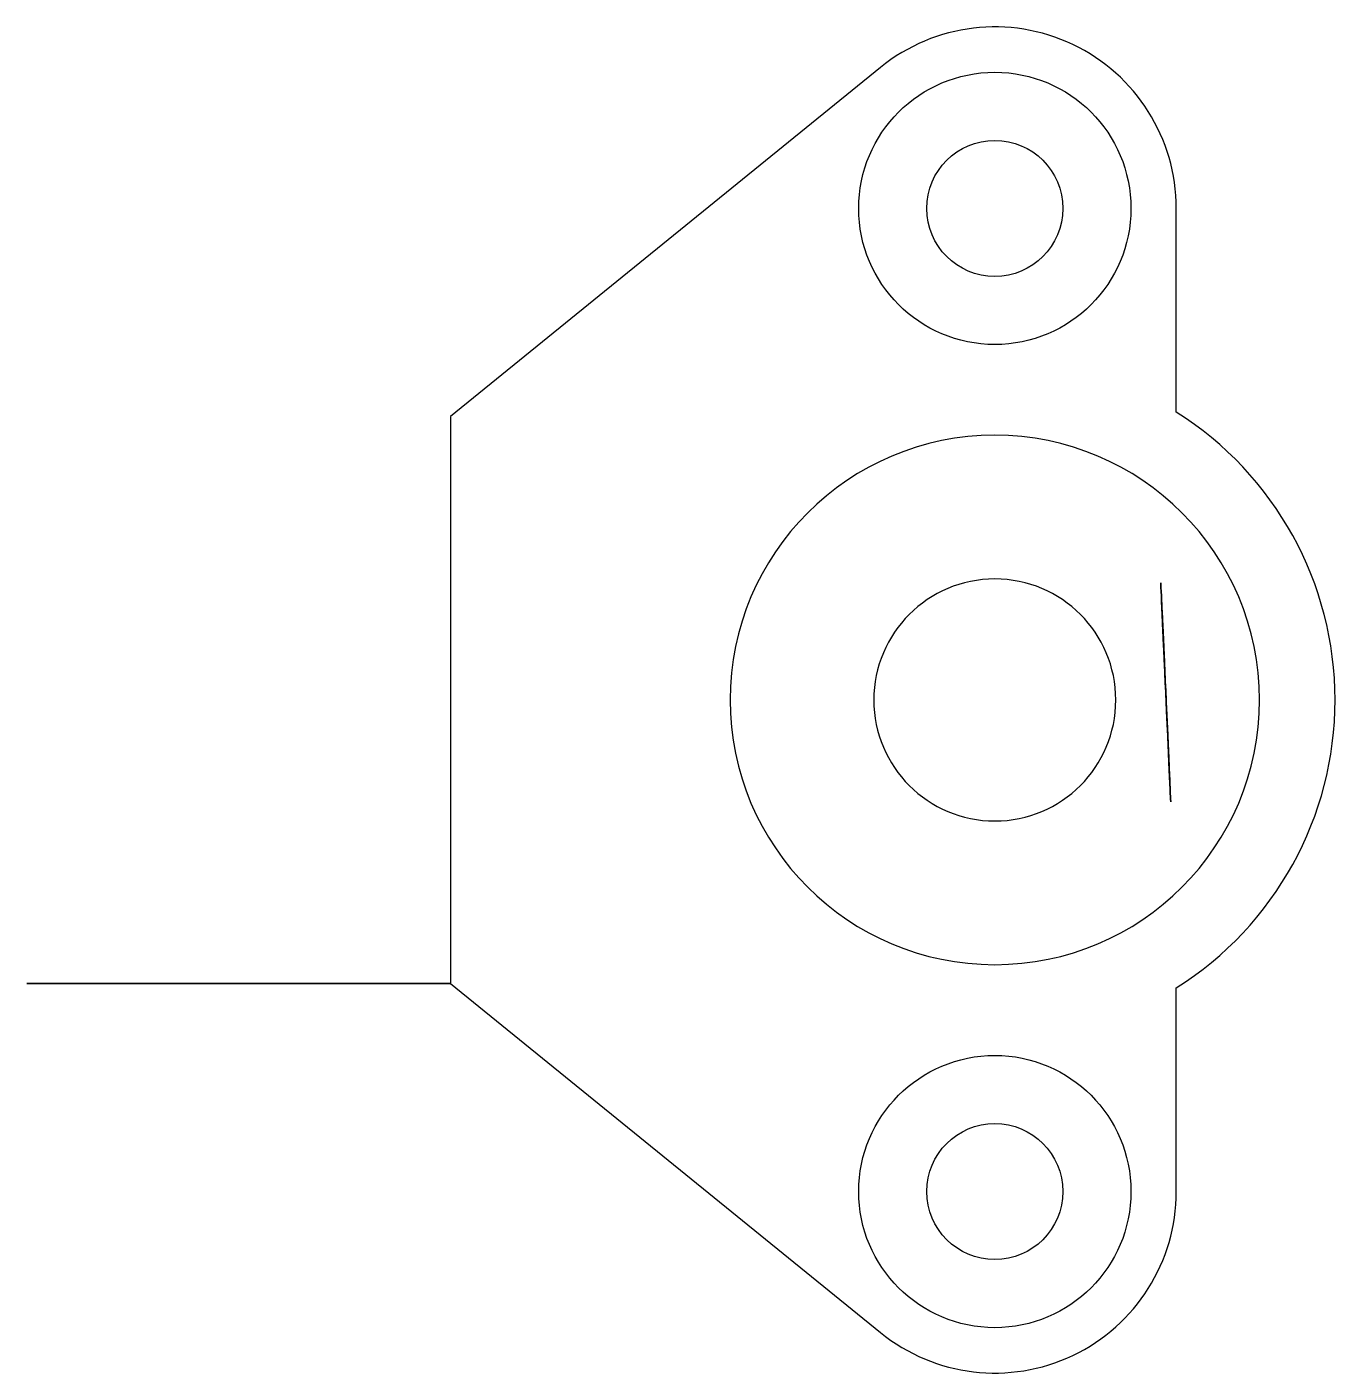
# Model space of a CAD drawing. Header units: millimetres. Extents: x 2500 to 2673, y 1759 to 1937.
import ezdxf

# ---------------------------------------------------------------- set-up
doc = ezdxf.new("R2010")
doc.units = ezdxf.units.MM

msp = doc.modelspace()

# ---------------------------------------------------------------- linework, layer by layer
for points in [[(2613.1, 1931.63), (2556.22, 1885.49), (2556.22, 1847.99), (2556.22, 1810.49), (2613.1, 1764.35, 0.631241), (2652.22, 1782.99), (2652.22, 1809.92, 0.257543), (2673.22, 1847.99, 0.257543), (2652.22, 1886.05), (2652.22, 1912.99, 0.631241)], [(2593.22, 1847.99, 1), (2663.22, 1847.99, 1)], [(2612.22, 1847.99, 1), (2644.22, 1847.99, 1)]]:
    msp.add_lwpolyline(points, format="xyb", close=True)
at = {"extrusion": (0, -1, 0), "elevation": -1810.49}
msp.add_lwpolyline([(2556.22, 36), (2556.22, 0), (2500.22, 0), (2500.22, 36, -1)], format="xyb", close=True, dxfattribs=at)
for centre, radius in [((2628.22, 1912.99), 18), ((2628.22, 1912.99), 9), ((2628.22, 1782.99), 18), ((2628.22, 1782.99), 9)]:
    msp.add_circle(centre, radius)
at = {"extrusion": (0.998974, 0.045281, 0)}
for centre, radius in [((1727.08, 99.31, 2731.83), 14.5), ((1727.29, 98.4, 2731.83), 12.5), ((1727.08, 99.31, 2731.83), 12.5)]:
    msp.add_circle(centre, radius, dxfattribs=at)
at = {"extrusion": (0, -1, 0)}
msp.add_circle((2528.22, 36, -1810.49), 14, dxfattribs=at)

doc.saveas('drawing.dxf')
